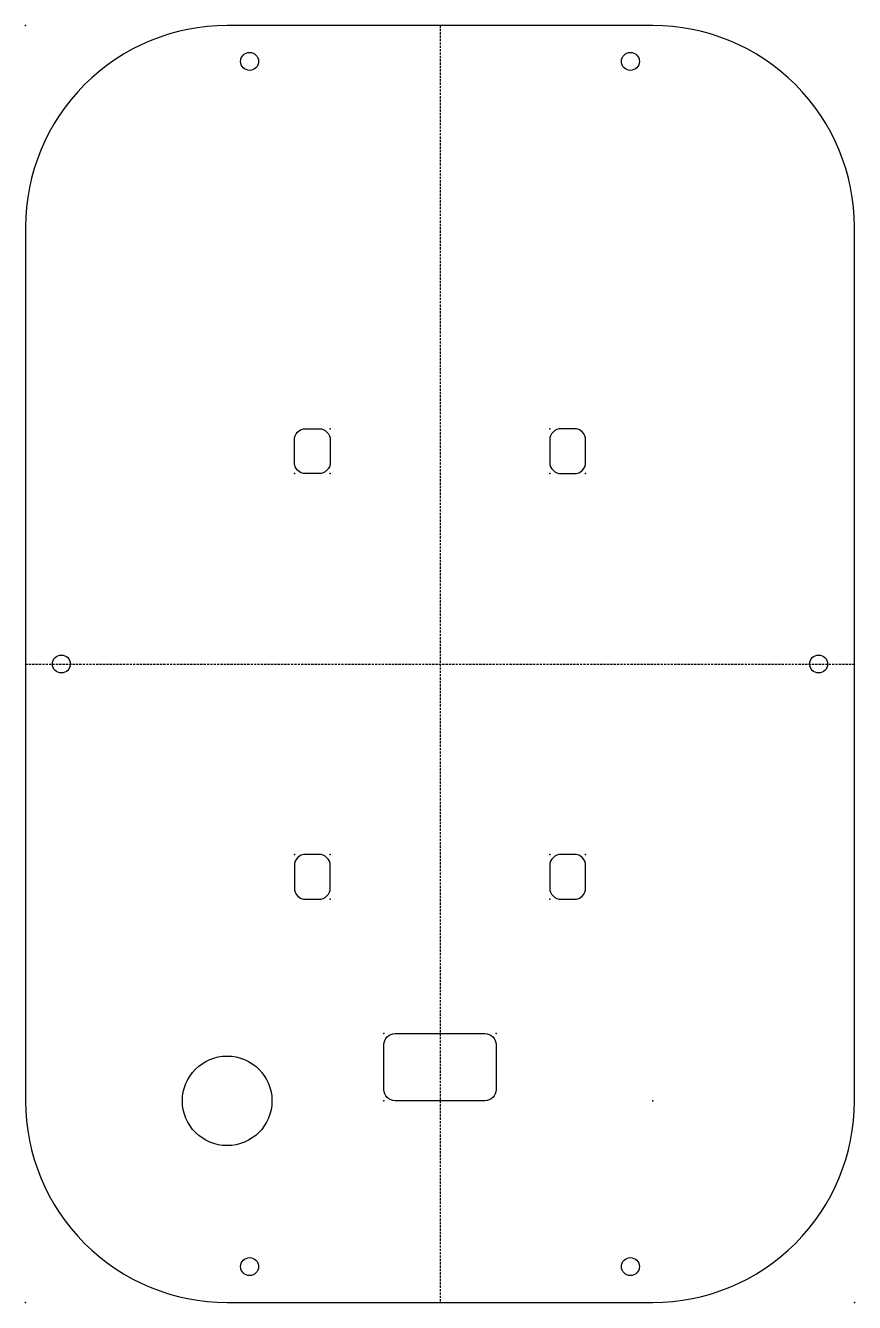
# Model space of a CAD drawing. Header units: millimetres. Extents: x 0 to 185, y 0 to 285.
import ezdxf

# ---------------------------------------------------------------- set-up
doc = ezdxf.new("R2010")
doc.units = ezdxf.units.MM
doc.linetypes.add('DASHED', pattern=[0.75, 0.5, -0.25])
doc.layers.get('0').update_dxf_attribs({"linetype": 'CONTINUOUS'})

msp = doc.modelspace()

# ---------------------------------------------------------------- linework, layer by layer
at = {"linetype": 'DASHED'}
for p, q in [((92.5, 285), (92.5, 0)), ((0, 142.5), (185, 142.5))]:
    msp.add_line(p, q, dxfattribs=at)
for points in [[(45, 0), (140, 0, 0.414214), (185, 45), (185, 240, 0.414214), (140, 285), (45, 285, 0.414214), (0, 240), (0, 45, 0.414214)], [(62.5, 195), (65.5, 195, -0.414214), (68, 192.5), (68, 187.5, -0.414214), (65.5, 185), (62.5, 185, -0.414214), (60, 187.5), (60, 192.5, -0.414214)], [(119.5, 195, 0.414214), (117, 192.5), (117, 187.5, 0.414214), (119.5, 185), (122.5, 185, 0.414214), (125, 187.5), (125, 192.5, 0.414214), (122.5, 195)], [(68, 97.5, 0.414214), (65.5, 100), (62.5, 100, 0.414214), (60, 97.5), (60, 92.5, 0.414214), (62.5, 90), (65.5, 90, 0.414214), (68, 92.5)], [(125, 97.5, 0.414214), (122.5, 100), (119.5, 100, 0.414214), (117, 97.5), (117, 92.5, 0.414214), (119.5, 90), (122.5, 90, 0.414214), (125, 92.5)], [(82.5, 60), (102.5, 60, -0.414214), (105, 57.5), (105, 47.5, -0.414214), (102.5, 45), (82.5, 45, -0.414214), (80, 47.5), (80, 57.5, -0.414214)]]:
    msp.add_lwpolyline(points, format="xyb", close=True)
for centre, radius in [((50, 277), 2), ((135, 277), 2), ((8, 142.5), 2), ((177, 142.5), 2), ((45, 45), 10), ((50, 8), 2), ((135, 8), 2)]:
    msp.add_circle(centre, radius)
for p in [(0, 285), (68, 195), (117, 195), (60, 185), (68, 185), (117, 185), (125, 185), (60, 100), (68, 100), (117, 100), (125, 100), (68, 90), (117, 90), (80, 60), (105, 60), (80, 45), (140, 45), (0, 0), (0, 0), (185, 0)]:
    msp.add_point(p)

doc.saveas('drawing.dxf')
